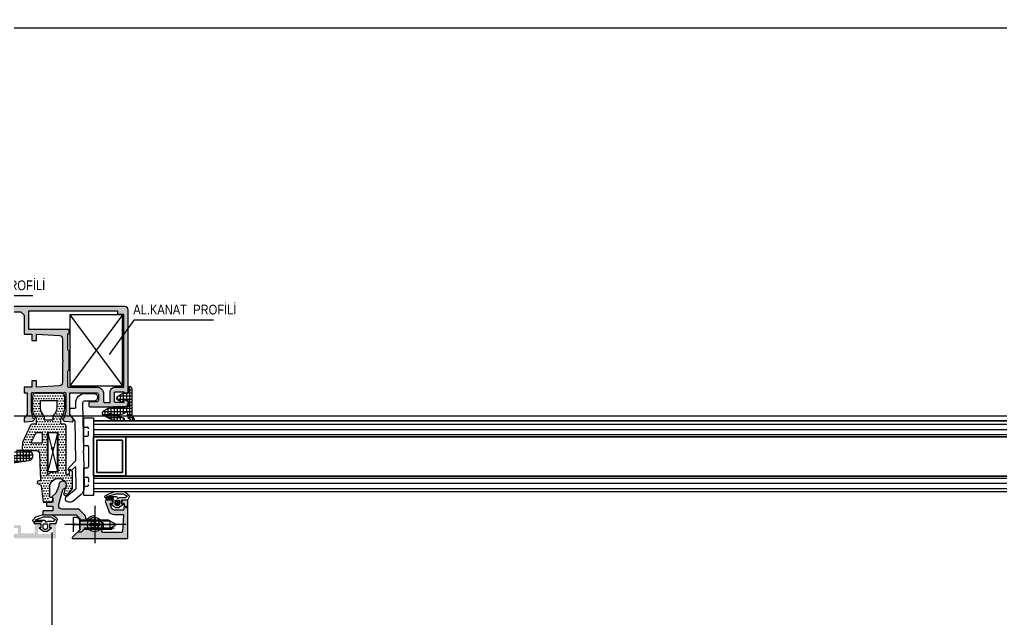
# Model space of a CAD drawing. Header units: inches. Extents: x 21 to 32698, y 13 to 3712.
# Drawn here: x 4009.17 to 4039.51, y 960.79 to 979.33 of the extents above; entities that cross this region are included whole.
import ezdxf

# ---------------------------------------------------------------- set-up
doc = ezdxf.new("R2010")
doc.units = ezdxf.units.IN
doc.header["$MEASUREMENT"] = 0
doc.set_wipeout_variables(frame=1)
for name, pattern in [('ACANSTGB', [0.354331, 0.15748, -0.03937, 0.03937, -0.03937, 0.03937, -0.03937]), ('AM_ISO08W050', [18, 12, -1.5, 3, -1.5]), ('AM_ISO08W050x2', [9, 6, -0.75, 1.5, -0.75]), ('DASHDOT', [1, 0.5, -0.25, 0, -0.25]), ('DASHED2', [0.375, 0.25, -0.125])]:
    doc.linetypes.add(name, pattern=pattern)
for name, color, linetype, lineweight in [('Z_MİM_-KM-GLAZ', 8, 'Continuous', 25), ('Z_MİM_-KM-IRON-09', 8, 'Continuous', 25), ('Z_MİM_-KM-IZO-THERMAL', 8, 'Continuous', 25), ('Z_MİM_-KM-IZO-THERMAL-ROCKWOOL', 8, 'BATTING', 25), ('Z_MİM_-KM-PAINT', 8, 'Continuous', 25), ('Z_MİM_-KM-PATTERN-00', 8, 'Continuous', 25), ('Z_MİM_-KM-PAVEMENT', 8, 'Continuous', 25), ('Z_MİM_-KM-STRS', 8, 'Continuous', 25), ('Z_MİM_-KM-WALL-PLASTER', 8, 'Continuous', 25), ('Z_MİM_00', 8, 'Continuous', 25), ('Z_MİM_2-0', 8, 'Continuous', 25), ('Z_MİM_3-1', 8, 'DASHED2', 25), ('Z_MİM_aksesuar_k', 8, 'Continuous', 25), ('Z_MİM_ALUMINIUM', 8, 'Continuous', 25), ('Z_MİM_AM_4N', 8, 'Continuous', 25), ('Z_MİM_AM_7N', 8, 'AM_ISO08W050', 25), ('Z_MİM_AX', 8, 'DASHDOT', 25), ('Z_MİM_fitiller_k', 8, 'Continuous', 25), ('Z_MİM_hatch_k', 8, 'Continuous', 25), ('Z_MİM_MYM.YAZI', 8, 'Continuous', 25), ('Z_MİM_OL', 8, 'Continuous', 25), ('Z_MİM_PROFIL', 8, 'Continuous', 25), ('Z_MİM_yazı_numara_k', 8, 'Continuous', 25)]:
    doc.layers.add(name, color=color, linetype=linetype, lineweight=lineweight)
doc.styles.get("Standard").update_dxf_attribs({"font": 'arial.ttf'})
doc.linetypes.add('BATTING', pattern='A,0.00254,-2.54,[134,ltypeshp.shx,S=2.54,R=0,X=-2.54,Y=0],-5.08,[134,ltypeshp.shx,S=2.54,R=180,X=2.54,Y=0],-2.54', length=10.16254)

# ---------------------------------------------------------------- blocks, each defined once
blk = doc.blocks.new('TRETUVAR')
at = {"layer": 'Z_MİM_-KM-PATTERN-00'}
h = blk.add_hatch(dxfattribs=at)
h.set_pattern_fill('AR-B816', color=256, scale=0.3, angle=90)
h.set_pattern_definition([(90, (21322.77, 490.03), (-60.96, 4e-15), []), (180, (21322.77, 490.03), (-60.96, -60.96), [60.96, -60.96])])
h.paths.add_polyline_path([(22632.772, 2700.032), (19252.772, 2700.032), (19252.772, 2750.032), (19097.772, 2750.032), (19097.772, 2610.032), (22542.772, 2610.032), (22542.772, 2080.13), (22697.772, 2080.13), (22697.772, 1460.13), (22542.772, 1460.13), (22542.772, 980.032), (21222.771, 980.032), (21222.771, 590.032), (20152.772, 590.032), (20152.772, 980.032), (19012.772, 980.032), (19012.775, 1635.031), (18722.771, 1635.031), (18722.772, 2610.032), (18807.772, 2610.032), (18807.772, 2750.032), (18632.772, 2750.032), (18632.771, 1545.031), (18922.774, 1545.031), (18922.771, 890.032), (19882.772, 890.032), (19882.772, 665.017), (20022.751, 665.033), (20022.77, 490.032), (21322.771, 490.032), (21322.771, 890.032), (22632.772, 890.032), (22632.772, 1220.13), (22797.772, 1220.13), (22797.772, 2180.13), (22632.772, 2180.13)])
h.paths.add_polyline_path([(19082.772, 2750.032), (18822.772, 2750.032), (18822.772, 2610.032), (19082.772, 2610.032)], flags=16)
at = {"layer": 'Z_MİM_-KM-PAVEMENT'}
blk.add_lwpolyline([(22542.772, 1460.13), (22542.772, 980.032), (21222.771, 980.032), (21222.771, 590.032), (20152.772, 590.032), (20152.772, 980.032), (19012.772, 980.032), (19012.775, 1635.031), (18722.771, 1635.031), (18722.772, 2610.032), (22542.772, 2610.032), (22542.772, 2080.13), (22697.772, 2080.13), (22697.772, 1460.13)], close=True, dxfattribs=at)
blk = doc.blocks.new('VD')
at = {"layer": 'Z_MİM_2-0', "extrusion": (0.950035, -0.312144, 0), "elevation": -4.98}
blk.add_lwpolyline([(10.18, 0), (15.15, 0)], dxfattribs=at)
at = {"layer": 'Z_MİM_2-0', "extrusion": (0.932972, 0.359948, 0), "elevation": 5.74}
blk.add_lwpolyline([(14.87, 0), (10.57, 0)], dxfattribs=at)
at = {"layer": 'Z_MİM_2-0', "extrusion": (0.164399, -0.986394, 0)}
for points, elevation in [([(-0.17, 0), (4.08, 0)], -11.73), ([(3.85, 0), (-0.4, 0)], -10.35), ([(3.62, 0), (-0.63, 0)], -8.97), ([(3.39, 0), (-0.86, 0)], -7.59), ([(3.16, 0), (-1.09, 0)], -6.21), ([(2.93, 0), (-1.32, 0)], -4.83), ([(2.7, 0), (-1.55, 0)], -3.44), ([(2.47, 0), (-1.79, 0)], -2.06)]:
    blk.add_lwpolyline(points, dxfattribs=dict(at, elevation=elevation))
at = {"layer": 'Z_MİM_2-0'}
blk.add_lwpolyline([(-1.73, 13), (1.72, 13.58)], dxfattribs=at)
at = {"layer": 'Z_MİM_2-0', "extrusion": (1, 0, 0)}
for points, elevation in [([(0.14, 0), (11.22, 0)], -1.55), ([(11.92, 0), (0.14, 0)], 1.55), ([(-2.72, 0), (-3.09, 0)], -0.45), ([(-3.09, 0), (-2.72, 0)], 0.45)]:
    blk.add_lwpolyline(points, dxfattribs=dict(at, elevation=elevation))
at = {"layer": 'Z_MİM_2-0', "extrusion": (0.065533, -0.99785, 0), "elevation": -0.9}
blk.add_lwpolyline([(-0.26, 0), (2.16, 0)], dxfattribs=at)
at = {"layer": 'Z_MİM_2-0', "extrusion": (0, 1, 0)}
for points, elevation in [([(4.1, 0), (-4.1, 0)], -0.06), ([(-0.45, 0), (0.45, 0)], -2.72)]:
    blk.add_lwpolyline(points, dxfattribs=dict(at, elevation=elevation))
at = {"layer": 'Z_MİM_2-0'}
for centre, start, end in [((-1.75, 0.14), 270, 0), ((1.75, 0.14), 180, 270)]:
    blk.add_arc(centre, 0.2, start, end, dxfattribs=at)
at = {"layer": 'Z_MİM_2-0', "extrusion": (0, 0, -1)}
for centre, radius, start, end in [((1.28, -0.06), 2.82, 290.351, 0), ((0, 3.39), 6.5, 273.9761, 290.351), ((0, 3.39), 6.5, 249.649, 266.0239), ((-1.28, -0.06), 2.82, 180, 249.649)]:
    blk.add_arc(centre, radius, start, end, dxfattribs=at)
at = {"layer": 'Z_MİM_3-1', "extrusion": (0.469472, -0.882948, 0)}
blk.add_lwpolyline([(-1.3, 0), (0, 0)], dxfattribs=at)
at = {"layer": 'Z_MİM_3-1', "extrusion": (-0.469472, -0.882948, 0), "elevation": 0}
blk.add_lwpolyline([(0, 0), (1.3, 0)], dxfattribs=at)
at = {"layer": 'Z_MİM_3-1'}
for points in [[(-2.2, -2.72), (-1.15, -0.61)], [(-0.64, -3.08), (-0.52, -0.61)], [(-0.47, -3.09), (-0.35, -0.61)], [(0.47, -3.09), (0.35, -0.61)], [(0.64, -3.08), (0.52, -0.61)], [(1.14, -0.61), (2.2, -2.72)]]:
    blk.add_lwpolyline(points, dxfattribs=at)
at = {"layer": 'Z_MİM_3-1', "extrusion": (0.998869, -0.047542, 0), "elevation": -1.06}
blk.add_lwpolyline([(-3.05, 0), (-0.66, 0)], dxfattribs=at)
at = {"layer": 'Z_MİM_3-1', "extrusion": (0, 1, 0), "elevation": -0.61}
blk.add_lwpolyline([(1.14, 0), (-1.15, 0)], dxfattribs=at)
at = {"layer": 'Z_MİM_3-1', "extrusion": (0.998869, 0.047542, 0), "elevation": 1.06}
blk.add_lwpolyline([(-3.05, 0), (-0.66, 0)], dxfattribs=at)
at = {"layer": 'Z_MİM_AX', "extrusion": (1, 0, 0), "elevation": 0}
blk.add_lwpolyline([(-7.11, 0), (19.94, 0)], dxfattribs=at)
blk = doc.blocks.new('*U82')
at = {"layer": 'Z_MİM_-KM-IRON-09'}
blk.add_lwpolyline([(0.4, 20), (0.4, 54.5), (5.4, 54.5), (5.4, 55), (-0.1, 55), (-0.1, 20), (0.4, 20)], dxfattribs=at)
at = {"layer": 'Z_MİM_OL', "xscale": -0.1, "yscale": 0.1, "zscale": 0.1}
blk.add_blockref('VD', (4.074, 54.506), dxfattribs=at)
blk = doc.blocks.new('*U220')
blk.add_lwpolyline([(24.57, 0), (0, 0), (-7.68, -10.67)])
blk = doc.blocks.new('-KM-AL1 150_900')
blk.add_wipeout([(151.488, -34.02), (151.726, -15.48), (149.45, -15.45), (149.45, 7.15), (9.45, 7.15), (9.45, -15.45), (7.398, -15.45), (7.567, -34.061)])
at = {"layer": 'Z_MİM_fitiller_k'}
h = blk.add_hatch(dxfattribs=at)
h.set_pattern_fill('NET', color=256, scale=0.03, angle=180, style=0)
h.set_pattern_definition([(180, (172.19038, -14.8092), (0, -0.09525), []), (270, (172.19038, -14.8092), (0.09525, 0), [])])
h.paths.add_polyline_path([(25.049, -30.389, 0.136845), (25.142, -30.334, -0.776158), (25.192, -30.363, 0.177279), (25.204, -30.5), (25.344, -30.602, 0.088217), (25.35, -30.605), (25.361, -30.605, 0.033998), (25.364, -30.604), (25.401, -30.588, 0.452425), (25.41, -30.559), (25.338, -30.44), (25.338, -29.615, 0.414214), (25.278, -29.555), (25.238, -29.555, 0.414214), (25.218, -29.575), (25.218, -29.755), (25.063, -29.755, 0.131652), (25.053, -29.758), (24.891, -29.852, 0.604052), (24.895, -29.958), (25.019, -30.017, 0.442426), (25.046, -30.005), (25.069, -29.943, -0.440011), (25.096, -29.931), (25.206, -29.983, -0.291473), (25.218, -30.001), (25.218, -30.155, -0.414214), (25.198, -30.175), (24.771, -30.175, 0.046127), (24.753, -30.177, 0.130851), (24.432, -30.33, 0.464272), (24.433, -30.421), (24.566, -30.498, 0.11389), (24.867, -30.59), (25.064, -30.603, 0.874771), (25.08, -30.526), (24.661, -30.401, -2.027799), (24.664, -30.381), (24.871, -30.418, 0.109518), (24.957, -30.414)])
h = blk.add_hatch(dxfattribs=at)
h.set_pattern_fill('NET', color=256, scale=0.03, angle=180, style=0)
h.set_pattern_definition([(180, (141.09204, 51.37497), (0, -0.09525), []), (270, (141.09204, 51.37497), (0.09525, 0), [])])
h.paths.add_polyline_path([(22.139, -31.838, 0.938467), (22.114, -31.525), (21.766, -31.525, 1), (21.766, -31.653), (21.956, -31.673), (22.131, -31.655, -1.05449), (22.138, -31.714), (21.955, -31.695, 0.025541), (21.935, -31.694), (20.988, -31.694, -0.414214), (20.788, -31.494), (20.788, -31.264, 0.414214), (20.688, -31.164), (20.658, -31.164, 0.414214), (20.638, -31.184), (20.638, -31.294, -0.392414), (20.619, -31.314, -0.010057), (20.618, -31.315), (20.498, -31.315, -0.079637), (20.491, -31.314), (20.458, -31.314), (20.458, -31.263, 0.612814), (20.426, -31.247), (20.343, -31.318, 0.219402), (20.308, -31.394), (20.308, -31.596, 0.219402), (20.343, -31.672), (20.426, -31.743, 0.612814), (20.458, -31.727), (20.458, -31.676), (20.491, -31.676, -0.07964), (20.498, -31.675), (20.618, -31.675, -0.414214), (20.638, -31.695), (20.638, -32.047, -0.317837), (20.658, -32.075), (20.658, -32.134, -0.175452), (20.651, -32.154), (20.638, -32.169), (20.638, -32.172, -0.175452), (20.614, -32.236), (20.572, -32.287, 0.175452), (20.568, -32.299), (20.568, -32.374, 0.414214), (20.588, -32.394), (20.603, -32.394, 0.293333), (20.693, -32.336), (20.785, -32.137, -0.252372), (20.936, -32.022)])
h.paths.add_polyline_path([(20.583, -31.582), (20.471, -31.582, -0.414213), (20.406, -31.517), (20.406, -31.517), (20.406, -31.473, -0.414214), (20.471, -31.408), (20.583, -31.408, -0.414213), (20.648, -31.473), (20.648, -31.517, -0.414214)], flags=16)
at = {"layer": 'Z_MİM_hatch_k'}
h = blk.add_hatch(color=256, dxfattribs=at)
h.paths.add_polyline_path([(21.998, -29.585, -0.414214), (22.018, -29.565), (22.238, -29.565), (22.238, -29.365), (22.388, -29.365), (22.388, -29.565), (23.094, -29.521, 0.396047), (23.188, -29.421), (23.188, -28.775), (23.218, -28.745), (23.188, -28.715), (23.188, -28.069, 0.396047), (23.094, -27.969), (22.388, -27.925), (22.388, -28.125), (22.238, -28.125), (22.238, -27.925), (22.018, -27.925, -0.414214), (21.998, -27.905), (21.998, -27.336), (21.91, -27.247, 0.200592), (21.882, -27.235), (20.868, -27.235, 0.414214), (20.848, -27.255), (20.848, -27.475), (20.711, -27.475, -0.312902), (20.664, -27.443), (20.649, -27.402, -0.523343), (20.668, -27.375), (20.728, -27.375, 0.414214), (20.748, -27.355), (20.748, -27.265, 0.414214), (20.698, -27.215), (20.338, -27.215, 0.414214), (20.288, -27.265), (20.288, -27.355, 0.414214), (20.308, -27.375), (20.368, -27.375, -0.523343), (20.386, -27.402), (20.371, -27.443, -0.312902), (20.324, -27.475), (20.213, -27.475), (20.188, -27.475), (20.188, -27.095, -0.414214), (20.208, -27.075), (25.118, -27.075, -0.414214), (25.218, -27.175), (25.218, -29.735, -0.414214), (25.198, -29.755), (25.098, -29.755, -0.414214), (25.078, -29.735), (25.078, -29.705), (24.818, -29.705, 0.414214), (24.798, -29.725), (24.798, -30.015, 0.414214), (24.818, -30.035), (25.078, -30.035), (25.078, -29.965, -0.57735), (25.108, -29.948), (25.208, -30.006, -0.267949), (25.218, -30.023), (25.218, -30.075, -0.414214), (25.118, -30.175), (24.048, -30.175, -0.414214), (23.998, -30.125), (23.998, -30.065, -0.414214), (24.048, -30.015), (24.248, -30.015, 0.414214), (24.298, -29.965), (24.298, -29.795, 0.414214), (24.248, -29.745), (23.418, -29.745), (23.418, -30.415), (23.511, -30.527, -0.175452), (23.518, -30.546), (23.518, -30.605, -0.440011), (23.485, -30.635), (23.245, -30.614, -0.176327), (23.232, -30.608), (23.193, -30.569, -0.573146), (23.202, -30.536), (23.231, -30.528), (23.288, -30.315), (23.288, -29.755, 0.843039), (23.229, -29.745), (22.286, -29.745, 0.843039), (22.228, -29.755), (22.228, -30.315), (22.285, -30.528), (22.313, -30.536, -0.573146), (22.322, -30.569), (22.283, -30.608, -0.176327), (22.27, -30.614), (22.03, -30.635, -0.440011), (21.998, -30.605), (21.998, -30.546, -0.175452), (22.005, -30.527), (22.098, -30.415), (22.098, -29.745), (22.018, -29.745, -0.414214), (21.998, -29.725)])
h.paths.add_polyline_path([(25.078, -29.565), (25.078, -27.315), (24.898, -27.315), (24.898, -27.215), (22.138, -27.215), (22.138, -27.775), (23.338, -27.775), (23.388, -27.775), (23.388, -27.925), (23.338, -27.925), (23.338, -28.405), (23.388, -28.445), (23.388, -29.045), (23.338, -29.085), (23.338, -29.515, 0.414214), (23.388, -29.565), (24.248, -29.565, -0.414214), (24.458, -29.775), (24.458, -30.015, 0.414214), (24.478, -30.035), (24.658, -30.035), (24.658, -29.725, -0.414214), (24.818, -29.565)], flags=16)
h = blk.add_hatch(dxfattribs=at)
h.set_pattern_fill('DOTS', color=256, scale=0.05, angle=180, style=0)
h.set_pattern_definition([(180, (147.17582, 41.39301), (-0.0396875, -0.079375), [0, -0.079375])])
h.paths.add_polyline_path([(23.258, -29.845, 0.414214), (23.158, -29.745), (22.358, -29.745, 0.414214), (22.258, -29.845), (22.258, -30.215, 0.178739), (22.378, -30.54), (22.378, -30.704), (22.243, -30.715, 0.267949), (22.202, -30.744), (21.955, -31.272), (21.939, -31.504, 0.434812), (21.959, -31.525), (22.474, -31.525), (22.477, -31.618, -0.017432), (22.478, -31.625), (22.506, -32.443, -0.450467), (22.486, -32.465), (22.456, -32.465, 0.791418), (22.434, -32.56), (22.526, -32.606), (22.588, -33.108, 0.378866), (22.608, -33.125), (22.838, -33.125, 1.732051), (22.794, -33.05, -0.300347), (22.798, -32.995), (22.798, -32.702, -0.891613), (23.311, -32.554), (23.226, -32.849, 0.810647), (23.33, -32.904), (23.474, -32.732, 0.176327), (23.498, -32.667), (23.498, -32.265), (23.298, -32.265), (23.298, -30.763, 0.388879), (23.252, -30.714), (23.138, -30.704), (23.138, -30.54, 0.178739), (23.258, -30.215)])
h.paths.add_polyline_path([(22.898, -30.575), (22.898, -30.434, 0.255924), (23.018, -30.215), (23.018, -29.985), (22.498, -29.985), (22.498, -30.215, 0.255924), (22.618, -30.434), (22.618, -30.575)], flags=16)
h.paths.add_polyline_path([(23.058, -30.975), (23.058, -32.175), (22.9, -32.175, 0.105295), (22.718, -32.284), (22.718, -30.975)], flags=16)
h.paths.add_polyline_path([(22.568, -30.975), (22.568, -31.285), (22.214, -31.285), (22.359, -30.975)], flags=16)
h = blk.add_hatch(dxfattribs=at)
h.set_pattern_fill('NET3', color=256, scale=0.025, angle=270, style=0)
h.set_pattern_definition([(270, (491.38199, -18.818075), (0.079375, 0), []), (330, (491.38199, -18.818075), (0.0396875, 0.068740766), []), (30, (491.38199, -18.818075), (-0.0396875, 0.068740766), [])])
h.paths.add_polyline_path([(24.554, -33.055), (24.75, -33.036, 1.101917), (24.745, -32.985), (24.582, -32.986, 0.411763), (24.534, -33.036, 0.405658)])
h.paths.add_polyline_path([(25.067, -32.869, -0.177462), (25.099, -32.881), (25.134, -32.912, 0.135959), (25.182, -32.927, -1.955512), (25.18, -32.935), (25.178, -32.937, 0.633838), (25.188, -32.934, 0.463847), (25.186, -32.927, -0.146482), (25.134, -32.912), (25.085, -32.869)], flags=17)
h.paths.add_polyline_path([(24.852, -33.226), (24.814, -33.202), (24.814, -33.055), (24.944, -33.055), (24.944, -33.202), (24.906, -33.226, -0.292354)], flags=17)
at = {"layer": 'Z_MİM_PROFIL'}
h = blk.add_hatch(color=256, dxfattribs=at)
h.paths.add_polyline_path([(20.369, -32.395), (19.488, -32.395), (18.606, -32.395, -0.843039), (18.548, -32.385), (18.548, -32.365), (18.621, -32.091), (18.603, -32.072, 0.176327), (18.59, -32.066), (18.35, -32.045, 1.138359), (18.353, -32.105, 0.697699), (18.325, -32.154), (18.418, -32.265), (18.418, -32.397), (18.321, -32.412, 0.368919), (18.288, -32.452), (18.288, -32.573, 0.461006), (18.334, -32.613), (18.688, -32.557), (18.688, -33.285), (18.718, -33.315), (18.688, -33.345), (18.688, -34.075), (18.328, -34.075), (18.328, -33.885, 0.414214), (18.268, -33.825), (18.148, -33.825, 0.648232), (18.103, -33.925), (18.208, -33.925), (18.208, -34.095), (17.168, -34.095), (17.168, -33.925), (17.272, -33.925, 1.074745), (17.178, -33.852, 0.742955), (17.068, -33.885), (17.068, -34.085), (16.648, -34.085), (16.648, -33.795), (16.511, -33.795, 0.746966), (16.484, -33.887, -0.236898), (16.468, -33.895), (16.548, -33.895), (16.548, -34.105), (16.088, -34.105), (16.088, -33.895), (16.168, -33.895, 4.221222), (16.152, -33.887, 0.746966), (16.124, -33.795), (15.988, -33.795), (15.988, -34.225, 0.414214), (16.008, -34.245), (22.968, -34.245, 0.414214), (22.988, -34.225), (22.988, -33.795), (22.851, -33.795, 0.746966), (22.824, -33.887, -0.236898), (22.808, -33.895), (22.888, -33.895), (22.888, -34.105), (22.428, -34.105), (22.428, -33.895), (22.508, -33.895, 4.221222), (22.492, -33.887, 0.746966), (22.464, -33.795), (22.328, -33.795), (22.328, -34.085), (21.908, -34.085), (21.908, -33.885, 0.742955), (21.798, -33.852, 1.074745), (21.703, -33.925), (21.808, -33.925), (21.808, -34.095), (20.768, -34.095), (20.768, -33.925), (20.872, -33.925, 0.648232), (20.828, -33.825), (20.708, -33.825, 0.414214), (20.648, -33.885), (20.648, -34.075), (20.288, -34.075), (20.288, -33.345), (20.258, -33.315), (20.288, -33.285), (20.288, -32.557), (20.641, -32.613, 0.461006), (20.688, -32.573), (20.688, -32.452, 0.368919), (20.654, -32.412), (20.558, -32.397), (20.558, -32.265), (20.651, -32.154, 0.697699), (20.623, -32.105, 1.138359), (20.625, -32.045), (20.385, -32.066, 0.176327), (20.372, -32.072), (20.354, -32.091), (20.436, -32.395), (20.426, -32.395, -0.707107)])
h.paths.add_polyline_path([(20.118, -32.555), (20.118, -32.755), (20.148, -32.755), (20.148, -33.875), (20.118, -33.875), (20.118, -34.075), (19.488, -34.075), (18.858, -34.075), (18.858, -33.875), (18.828, -33.875), (18.828, -32.755), (18.858, -32.755), (18.858, -32.555), (19.488, -32.555)], flags=16)
blk.add_hatch(color=256, dxfattribs=at).paths.add_polyline_path([(23.725, -33.975), (23.488, -34.211, 0.668179), (23.502, -34.245), (25.189, -34.245, 0.414214), (25.209, -34.225), (25.209, -33.055), (25.073, -33.055, 0.479475), (25.024, -33.116, 0.732886), (25.055, -33.161, -0.684518), (25.089, -33.176), (25.079, -33.365), (24.799, -33.365, -0.315299), (24.705, -33.299), (24.662, -33.182, -0.520567), (24.681, -33.155), (24.729, -33.155, 0.523343), (24.748, -33.128, 0.743381), (24.686, -33.055), (24.559, -33.055, 0.520567), (24.512, -33.122), (24.604, -33.374, 0.315299), (24.792, -33.505), (25.072, -33.505), (25.045, -34.018, -0.39896), (24.995, -34.065), (24.451, -34.065, -0.616747), (24.411, -33.985, 0.084286), (24.454, -33.9, 0.199477), (24.451, -33.862, 0.563498), (24.343, -33.729, 0.572963), (24.297, -33.78, -2.811597), (24.171, -33.696, 0.341999), (24.206, -33.662, 0.6163), (24.122, -33.547, 0.159853), (23.975, -33.635, -0.693564), (23.905, -33.608), (23.905, -33.591, 0.198912), (23.875, -33.521), (23.719, -33.365, 0.198942), (23.648, -33.335), (23.169, -33.335, -0.414217), (23.069, -33.235), (23.069, -33.199), (23.208, -32.714, 2.49922), (23.075, -32.616), (22.98, -32.84), (22.873, -32.946, 0.414214), (22.873, -32.975), (22.889, -32.99), (22.889, -33.125), (22.709, -33.125, 0.41418), (22.689, -33.145), (22.689, -33.225, 0.414214), (22.709, -33.245), (22.889, -33.245), (22.889, -33.395), (22.595, -33.395, 0.414214), (22.575, -33.415), (22.575, -33.495, 0.414214), (22.595, -33.515), (23.615, -33.515), (23.725, -33.625), (23.725, -33.794), (23.746, -33.815), (23.725, -33.836)])
at = {"layer": 'Z_MİM_yazı_numara_k'}
h = blk.add_hatch(dxfattribs=at)
h.set_pattern_fill('LINE', color=256, scale=0.0375, angle=225, style=0)
h.set_pattern_definition([(225, (27.84275, -38.652608), (0.003314563, -0.003314563), [])])
edge = h.paths.add_edge_path()
edge.add_arc((22.879, -31.463), 0.0271, 0, 360)
h = blk.add_hatch(dxfattribs=at)
h.set_pattern_fill('LINE', color=256, scale=0.0375, angle=225, style=0)
h.set_pattern_definition([(225, (25.56292, -36.8475426), (0.003314563, -0.003314563), [])])
edge = h.paths.add_edge_path()
edge.add_arc((25.159, -33.268), 0.0271, 0, 360)
at = {"linetype": 'ACANSTGB', "ltscale": 0.01}
for p, q in [((23.845, -30.8), (23.945, -30.8)), ((23.995, -31.03), (23.995, -30.85)), ((23.845, -31.08), (23.945, -31.08)), ((23.845, -32.35), (23.945, -32.35)), ((23.995, -32.4), (23.995, -32.58)), ((23.845, -32.63), (23.945, -32.63))]:
    blk.add_line(p, q, dxfattribs=at)
for p, q in [((23.845, -31.365), (23.945, -31.365)), ((23.995, -31.415), (23.995, -32.015)), ((23.845, -32.065), (23.945, -32.065)), ((23.525, -33.59), (23.645, -33.59)), ((23.525, -34.04), (23.525, -33.59)), ((23.725, -33.67), (23.645, -33.59)), ((23.725, -33.67), (24.595, -33.67)), ((23.725, -33.96), (23.725, -33.67)), ((24.208, -33.655), (24.157, -33.655)), ((24.157, -33.655), (24.157, -33.79)), ((24.208, -33.655), (24.208, -33.79)), ((24.595, -33.67), (24.855, -33.815)), ((23.608, -33.815), (23.525, -33.79)), ((23.608, -33.815), (23.525, -33.84)), ((23.857, -33.962), (23.777, -34.042)), ((23.857, -33.962), (24.727, -33.962)), ((24.022, -33.841), (24.022, -33.79)), ((24.157, -33.79), (24.022, -33.79)), ((24.157, -33.841), (24.022, -33.841)), ((24.157, -33.841), (24.157, -33.975)), ((24.342, -33.79), (24.208, -33.79)), ((24.208, -33.841), (24.208, -33.975)), ((24.342, -33.841), (24.208, -33.841)), ((24.342, -33.841), (24.342, -33.79)), ((24.595, -33.96), (24.855, -33.815)), ((23.657, -34.042), (23.777, -34.042)), ((24.34, -33.977), (24.289, -33.977))]:
    blk.add_line(p, q)
blk.add_lwpolyline([(23.845, -31.365), (23.845, -30.515), (24.145, -30.515), (24.145, -32.915), (23.845, -32.915), (23.845, -32.065)])
blk.add_circle((24.182, -33.815), 0.225)
for centre, start, end in [((23.945, -30.85), 0, 90), ((23.945, -31.03), 270, 0), ((23.945, -32.4), 0, 90), ((23.945, -32.58), 270, 0)]:
    blk.add_arc(centre, 0.05, start, end, dxfattribs=at)
for centre, start, end in [((23.945, -31.415), 0, 90), ((23.945, -32.015), 270, 0)]:
    blk.add_arc(centre, 0.05, start, end)
at = {"layer": 'Z_MİM_aksesuar_k'}
for p, q in [((23.413, -27.329), (25.043, -29.529)), ((25.043, -27.329), (23.413, -29.529)), ((24.145, -30.605), (24.145, -32.805)), ((24.145, -30.605), (73.365, -30.605)), ((73.365, -30.605), (24.145, -30.605)), ((24.145, -30.713), (73.365, -30.713)), ((24.145, -30.872), (73.365, -30.872)), ((22.738, -30.975), (23.038, -32.175)), ((23.038, -30.975), (22.738, -32.175)), ((24.145, -31.031), (73.365, -31.031)), ((24.145, -31.09), (73.365, -31.09)), ((24.145, -31.105), (73.365, -31.105)), ((25.14, -31.105), (25.14, -32.305)), ((25.14, -32.305), (25.14, -31.105)), ((24.145, -32.305), (73.365, -32.305)), ((24.145, -32.321), (73.365, -32.321)), ((24.145, -32.38), (73.365, -32.38)), ((24.145, -32.538), (73.365, -32.538)), ((24.145, -32.697), (73.365, -32.697)), ((73.365, -32.805), (24.145, -32.805))]:
    blk.add_line(p, q, dxfattribs=at)
for points in [[(25.043, -27.329), (23.413, -27.329), (23.413, -29.529), (25.043, -29.529)], [(22.738, -32.175), (23.038, -32.175), (23.038, -30.975), (22.738, -30.975)], [(25.14, -31.105), (24.145, -31.105), (24.145, -32.305), (25.14, -32.305)], [(25.14, -32.305), (24.145, -32.305), (24.145, -31.105), (25.14, -31.105)], [(25.04, -31.205), (24.245, -31.205), (24.245, -32.205), (25.04, -32.205)], [(25.04, -32.205), (24.245, -32.205), (24.245, -31.205), (25.04, -31.205)]]:
    blk.add_lwpolyline(points, close=True, dxfattribs=at)
at = {"layer": 'Z_MİM_ALUMINIUM', "elevation": 0.002}
for points in [[(15.193, -18.45), (143.83, -18.45)], [(16.713, -30.45), (142.175, -30.45)]]:
    blk.add_lwpolyline(points, dxfattribs=at)
at = {"layer": 'Z_MİM_AM_4N'}
for p, q in [((24.659, -33.706), (23.725, -33.706)), ((24.791, -33.926), (23.857, -33.926)), ((24.659, -33.924), (24.659, -33.706))]:
    blk.add_line(p, q, dxfattribs=at)
at = {"layer": 'Z_MİM_AM_7N', "linetype": 'AM_ISO08W050x2'}
for p, q in [((24.182, -33.24), (24.182, -34.39)), ((25.155, -33.815), (23.255, -33.815)), ((23.607, -33.815), (24.757, -33.815))]:
    blk.add_line(p, q, dxfattribs=at)
at = {"layer": 'Z_MİM_fitiller_k'}
for points in [[(25.338, -29.615, 0.414214), (25.278, -29.555), (25.238, -29.555, 0.414214), (25.218, -29.575), (25.218, -29.755), (25.063, -29.755, 0.131652), (25.053, -29.758), (24.891, -29.852, 0.604052), (24.895, -29.958), (25.019, -30.017, 0.442426), (25.046, -30.005), (25.069, -29.943, -0.440011), (25.096, -29.931), (25.206, -29.983, -0.291473), (25.218, -30.001), (25.218, -30.155, -0.414214), (25.198, -30.175), (24.771, -30.175, 0.046127), (24.753, -30.177, 0.130851), (24.432, -30.33, 0.464272), (24.433, -30.421), (24.566, -30.498, 0.11389), (24.867, -30.59), (25.064, -30.603, 0.916331), (25.076, -30.525), (24.661, -30.401, -2.027799), (24.664, -30.381), (24.871, -30.418, 0.109518), (24.957, -30.414), (25.049, -30.389, 0.136845), (25.142, -30.334, -0.776158), (25.192, -30.363, 0.177279), (25.204, -30.5), (25.344, -30.602, 0.088217), (25.35, -30.605), (25.361, -30.605, 0.033998), (25.364, -30.604), (25.401, -30.588, 0.452425), (25.41, -30.559), (25.338, -30.44)], [(25.004, -33.075), (25.004, -33.166), (25.044, -33.166, -0.715976), (25.056, -33.201), (24.94, -33.291, -0.165518), (24.928, -33.295), (24.831, -33.295, -0.165518), (24.818, -33.291), (24.702, -33.201, -0.715976), (24.714, -33.166), (24.754, -33.166), (24.754, -33.075, 0.414214), (24.734, -33.055), (24.554, -33.055, -0.414214), (24.534, -33.035, -0.423058), (24.584, -32.986), (24.745, -32.985, -0.196262), (24.764, -32.989, 0.661044), (24.756, -32.975, -0.148078), (24.727, -32.978, -0.000634), (24.727, -32.978), (24.531, -32.989, -0.770223), (24.504, -32.926), (24.597, -32.871), (24.819, -32.797), (25.111, -32.8), (25.236, -32.902, -0.218314), (25.253, -32.94), (25.204, -33.035, -0.414214), (25.184, -33.055), (25.024, -33.055, 0.414214)], [(24.58, -32.937), (24.63, -32.928), (24.831, -32.867), (25.067, -32.869, -0.177462), (25.099, -32.881), (25.116, -32.896, 0.203511), (25.182, -32.927, -0.732657), (25.188, -32.934, -0.410363), (25.182, -32.939, -0.416483), (25.173, -32.943), (25.134, -32.985), (24.953, -32.985, 0.196262), (24.918, -33, -0.664495), (24.884, -32.985), (24.876, -32.972, 0.219093), (24.803, -32.952), (24.639, -32.954, 0.13878), (24.58, -32.958, -1.356329)], [(24.906, -33.226, -0.292354), (24.852, -33.226), (24.823, -33.208, -0.255859), (24.814, -33.191), (24.814, -33.075, -0.414214), (24.834, -33.055), (24.924, -33.055, -0.414214), (24.944, -33.075), (24.944, -33.191, -0.255859), (24.935, -33.208)], [(22.783, -33.813), (22.783, -33.903), (22.823, -33.903, -0.715976), (22.835, -33.939), (22.718, -34.029, -0.165518), (22.706, -34.033), (22.609, -34.033, -0.165518), (22.597, -34.029), (22.48, -33.939, -0.715976), (22.493, -33.903), (22.533, -33.903), (22.533, -33.813, 0.414214), (22.513, -33.793), (22.333, -33.793, -0.414214), (22.313, -33.773, -0.414214), (22.363, -33.723), (22.539, -33.726, 0.117448), (22.554, -33.723, 0.400605), (22.536, -33.715, 0.053856), (22.506, -33.715, -0.000634), (22.506, -33.715), (22.31, -33.726, -0.770223), (22.283, -33.664), (22.363, -33.58), (22.585, -33.506), (22.877, -33.509), (23.002, -33.611, -0.218314), (23.019, -33.649), (22.983, -33.773, -0.414214), (22.963, -33.793), (22.803, -33.793, 0.414214)], [(22.783, -33.813), (22.783, -33.903), (22.823, -33.903, -0.715976), (22.835, -33.939), (22.718, -34.029, -0.165518), (22.706, -34.033), (22.609, -34.033, -0.165518), (22.597, -34.029), (22.48, -33.939, -0.715976), (22.493, -33.903), (22.533, -33.903), (22.533, -33.813, 0.414214), (22.513, -33.793), (22.333, -33.793, -0.414214), (22.313, -33.773, -0.414214), (22.363, -33.723), (22.539, -33.726, 0.117448), (22.554, -33.723, 0.400605), (22.536, -33.715, 0.053856), (22.506, -33.715, -0.000634), (22.506, -33.715), (22.31, -33.726, -0.770223), (22.283, -33.664), (22.363, -33.58), (22.585, -33.506), (22.877, -33.509), (23.002, -33.611, -0.218314), (23.019, -33.649), (22.983, -33.773, -0.414214), (22.963, -33.793), (22.803, -33.793, 0.414214)], [(22.357, -33.671), (22.403, -33.646), (22.596, -33.577), (22.832, -33.579, -0.177462), (22.865, -33.591), (22.881, -33.605, 0.076022), (22.949, -33.643, -0.346278), (22.96, -33.668, 0.000523), (22.96, -33.668, 0.025659), (22.949, -33.679), (22.913, -33.723), (22.732, -33.723, 0.196262), (22.697, -33.737, -0.664495), (22.663, -33.723), (22.663, -33.702, 0.376032), (22.616, -33.694), (22.395, -33.684, 0.219372), (22.374, -33.69, -1.523096)], [(22.357, -33.671), (22.403, -33.646), (22.596, -33.577), (22.832, -33.579, -0.177462), (22.865, -33.591), (22.881, -33.605, 0.076022), (22.949, -33.643, -0.346278), (22.96, -33.668, 0.000523), (22.96, -33.668, 0.025659), (22.949, -33.679), (22.913, -33.723), (22.732, -33.723, 0.196262), (22.697, -33.737, -0.664495), (22.663, -33.723), (22.663, -33.702, 0.376032), (22.616, -33.694), (22.395, -33.684, 0.219372), (22.374, -33.69, -1.523096)], [(22.685, -33.964, -0.292354), (22.631, -33.964), (22.602, -33.945, -0.255859), (22.593, -33.929), (22.593, -33.813, -0.414214), (22.613, -33.793), (22.703, -33.793, -0.414214), (22.723, -33.813), (22.723, -33.929, -0.255859), (22.713, -33.945)], [(22.685, -33.964, -0.292354), (22.631, -33.964), (22.602, -33.945, -0.255859), (22.593, -33.929), (22.593, -33.813, -0.414214), (22.613, -33.793), (22.703, -33.793, -0.414214), (22.723, -33.813), (22.723, -33.929, -0.255859), (22.713, -33.945)]]:
    blk.add_lwpolyline(points, format="xyb", close=True, dxfattribs=at)
for points in [[(21.766, -31.653), (21.956, -31.673), (22.131, -31.655, -1.05449), (22.138, -31.714), (21.956, -31.695, 0.026186), (21.935, -31.694), (20.988, -31.694, -0.414214)], [(20.936, -32.022), (22.139, -31.838, 0.938467), (22.114, -31.525), (21.766, -31.525, 1)]]:
    blk.add_lwpolyline(points, format="xyb", dxfattribs=at)
at = {"layer": 'Z_MİM_hatch_k'}
for points in [[(20.868, -27.235), (21.882, -27.235, -0.200592), (21.91, -27.247), (21.998, -27.336), (21.998, -27.905, 0.414214), (22.018, -27.925), (22.238, -27.925), (22.238, -28.125), (22.388, -28.125), (22.388, -27.925), (23.094, -27.969, -0.396047), (23.188, -28.069), (23.188, -28.715), (23.218, -28.745), (23.188, -28.775), (23.188, -29.421, -0.396047), (23.094, -29.521), (22.388, -29.565), (22.388, -29.365), (22.238, -29.365), (22.238, -29.565), (22.018, -29.565, 0.414214), (21.998, -29.585), (21.998, -29.725, 0.414214), (22.018, -29.745), (22.098, -29.745), (22.098, -30.415), (22.005, -30.527, 0.175452), (21.998, -30.546), (21.998, -30.605, 0.440011), (22.03, -30.635), (22.27, -30.614, 0.176327), (22.283, -30.608), (22.322, -30.569, 0.573146), (22.313, -30.536), (22.285, -30.528), (22.228, -30.315), (22.228, -29.755, -0.843039), (22.286, -29.745), (23.229, -29.745, -0.843039), (23.288, -29.755), (23.288, -30.315), (23.231, -30.528), (23.202, -30.536, 0.573146), (23.193, -30.569), (23.232, -30.608, 0.176327), (23.245, -30.614), (23.485, -30.635, 0.440011), (23.518, -30.605), (23.518, -30.546, 0.175452), (23.511, -30.527), (23.418, -30.415), (23.418, -29.745), (24.248, -29.745, -0.414214), (24.298, -29.795), (24.298, -29.965, -0.414214), (24.248, -30.015), (24.048, -30.015, 0.414214), (23.998, -30.065), (23.998, -30.125, 0.414214), (24.048, -30.175), (25.118, -30.175, 0.414214), (25.218, -30.075), (25.218, -30.023, 0.267949), (25.208, -30.006), (25.108, -29.948, 0.57735), (25.078, -29.965), (25.078, -30.035), (24.818, -30.035, -0.414214), (24.798, -30.015), (24.798, -29.725, -0.414214), (24.818, -29.705), (25.078, -29.705), (25.078, -29.735, 0.414214), (25.098, -29.755), (25.198, -29.755, 0.414214), (25.218, -29.735), (25.218, -27.175, 0.414214), (25.118, -27.075), (20.208, -27.075, 0.414214)], [(23.598, -30.055, -0.419335), (23.887, -29.76), (24.148, -29.76, -1), (24.148, -30), (23.857, -30, 0.419335), (23.808, -30.051), (23.833, -31.53, -0.198912), (23.828, -31.545), (23.813, -31.56), (23.828, -31.575, -0.198912), (23.834, -31.589), (23.853, -32.678, -0.226277), (23.761, -32.882), (23.504, -33.097, -0.176327), (23.44, -33.12), (23.378, -33.12, -0.700208), (23.314, -32.944), (23.606, -32.698, 0.226277), (23.613, -32.682), (23.602, -32.055, 0.661886), (23.568, -32.041), (23.467, -32.143, -1), (23.382, -32.058), (23.593, -31.847, 0.203452), (23.599, -31.833), (23.577, -30.609, 0.170958), (23.573, -30.596), (23.429, -30.424, -0.175452), (23.418, -30.392), (23.418, -30.26, -0.414214), (23.468, -30.21), (23.578, -30.21, 0.414214), (23.598, -30.19), (23.598, -30.04)]]:
    blk.add_lwpolyline(points, format="xyb", dxfattribs=at)
for points in [[(24.658, -29.725, -0.414214), (24.818, -29.565), (25.078, -29.565), (25.078, -27.315), (24.898, -27.315), (24.898, -27.215), (22.138, -27.215), (22.138, -27.775), (23.338, -27.775), (23.388, -27.775), (23.388, -27.925), (23.338, -27.925), (23.338, -28.405), (23.388, -28.445), (23.388, -29.045), (23.338, -29.085), (23.338, -29.515, 0.414214), (23.388, -29.565), (24.248, -29.565, -0.414214), (24.458, -29.775), (24.458, -30.015, 0.414214), (24.478, -30.035), (24.658, -30.035)], [(23.338, -29.515, 0.414214), (23.388, -29.565), (24.248, -29.565, -0.414214), (24.458, -29.775), (24.458, -30.015, 0.414214), (24.478, -30.035), (24.658, -30.035), (24.658, -29.725, -0.414214), (24.818, -29.565), (25.078, -29.565), (25.078, -27.315), (24.898, -27.315), (24.898, -27.215), (22.138, -27.215), (22.138, -27.775), (23.338, -27.775), (23.388, -27.775), (23.388, -27.925), (23.338, -27.925), (23.338, -28.405), (23.388, -28.445), (23.388, -29.045), (23.338, -29.085)], [(24.658, -29.725, -0.414214), (24.818, -29.565), (25.078, -29.565), (25.078, -27.315), (24.898, -27.315), (24.898, -27.215), (22.138, -27.215), (22.138, -27.775), (23.338, -27.775), (23.388, -27.775), (23.388, -27.925), (23.338, -27.925), (23.338, -28.405), (23.388, -28.445), (23.388, -29.045), (23.338, -29.085), (23.338, -29.515, 0.414214), (23.388, -29.565), (24.248, -29.565, -0.414214), (24.458, -29.775), (24.458, -30.015, 0.414214), (24.478, -30.035), (24.658, -30.035)], [(23.156, -30.705, -0.388879), (23.138, -30.685), (23.138, -30.548, -0.175046), (23.142, -30.535, 0.175046), (23.258, -30.215), (23.258, -29.845, 0.414214), (23.158, -29.745), (22.358, -29.745, 0.414214), (22.258, -29.845), (22.258, -30.215, 0.175046), (22.373, -30.535, -0.175046), (22.378, -30.548), (22.378, -30.685, -0.388879), (22.359, -30.705), (22.243, -30.715, 0.267949), (22.202, -30.744), (21.955, -31.272), (21.939, -31.504, 0.434812), (21.959, -31.525), (22.378, -31.525, -0.414214), (22.478, -31.625), (22.506, -32.443, -0.450467), (22.486, -32.465), (22.456, -32.465, 0.791418), (22.434, -32.56), (22.517, -32.601, -0.251345), (22.528, -32.617), (22.588, -33.108, 0.378866), (22.608, -33.125), (22.838, -33.125, 0.414214), (22.888, -33.075), (22.888, -33.025, 0.414214), (22.838, -32.975), (22.818, -32.975, -0.414214), (22.798, -32.955), (22.798, -32.622, -0.052578), (22.8, -32.601, -0.641753), (23.277, -32.495, -0.163753), (23.298, -32.555), (23.298, -32.594, -0.07045), (23.296, -32.608), (23.226, -32.849, 0.810647), (23.33, -32.904), (23.474, -32.732, 0.176327), (23.498, -32.667), (23.498, -32.198, 0.198912), (23.483, -32.162), (23.432, -32.111, 0.668179), (23.398, -32.125), (23.398, -32.265), (23.298, -32.265), (23.298, -30.763, 0.388879), (23.252, -30.714)], [(22.898, -30.575), (22.898, -30.484, -0.213422), (22.931, -30.409, 0.213422), (23.018, -30.215), (23.018, -29.985), (22.498, -29.985), (22.498, -30.215, 0.213422), (22.584, -30.409, -0.213422), (22.618, -30.484), (22.618, -30.575)], [(22.9, -32.175), (23.058, -32.175), (23.058, -30.975), (22.718, -30.975), (22.718, -32.284, -0.105295)]]:
    blk.add_lwpolyline(points, format="xyb", close=True, dxfattribs=at)
blk.add_lwpolyline([(22.214, -31.285), (22.568, -31.285), (22.568, -30.975), (22.359, -30.975)], close=True, dxfattribs=at)
at = {"layer": 'Z_MİM_PROFIL'}
blk.add_lwpolyline([(22.889, -33.375, -0.414243), (22.869, -33.395), (22.595, -33.395, 0.414214), (22.575, -33.415), (22.575, -33.495, 0.414214), (22.595, -33.515), (23.603, -33.515, -0.198912), (23.624, -33.524), (23.716, -33.616, -0.198912), (23.725, -33.637), (23.725, -33.794), (23.746, -33.815), (23.725, -33.836), (23.725, -33.975), (23.488, -34.211, 0.668179), (23.502, -34.245), (25.189, -34.245, 0.414214), (25.209, -34.225), (25.209, -33.055), (25.073, -33.055, 0.312902), (25.026, -33.088), (25.011, -33.128, 0.523343), (25.029, -33.155), (25.069, -33.155, -0.429634), (25.089, -33.176), (25.08, -33.346, -0.39896), (25.06, -33.365), (24.799, -33.365, -0.315299), (24.705, -33.299), (24.662, -33.182, -0.520567), (24.681, -33.155), (24.729, -33.155, 0.523343), (24.748, -33.128), (24.733, -33.088, 0.312902), (24.686, -33.055), (24.559, -33.055, 0.520567), (24.512, -33.122), (24.604, -33.374, 0.315299), (24.792, -33.505), (25.05, -33.505, -0.429634), (25.07, -33.526), (25.045, -34.018, -0.39896), (24.995, -34.065), (24.451, -34.065, -0.616747), (24.411, -33.985, 0.084286), (24.454, -33.9, 0.076003), (24.456, -33.885), (24.456, -33.835, 0.435803), (24.357, -33.728), (24.335, -33.728, 0.504927), (24.297, -33.78, -2.811597), (24.171, -33.696, 0.341999), (24.206, -33.662), (24.21, -33.64, 0.544205), (24.11, -33.55, 0.148354), (23.975, -33.635, -0.693564), (23.905, -33.608), (23.905, -33.591, 0.198912), (23.875, -33.521), (23.719, -33.365, 0.198942), (23.648, -33.335), (23.169, -33.335, -0.414217), (23.069, -33.235), (23.069, -33.213, -0.069924), (23.073, -33.185), (23.202, -32.737, -0.253074), (23.228, -32.71, 2.106031), (23.073, -32.607, -0.125416), (23.07, -32.627), (22.98, -32.84), (22.873, -32.946, 0.414214), (22.873, -32.975), (22.884, -32.985, -0.198912), (22.889, -32.999), (22.889, -33.125), (22.709, -33.125, 0.41418), (22.689, -33.145), (22.689, -33.225, 0.414214), (22.709, -33.245), (22.869, -33.245, -0.414214), (22.889, -33.265), (22.889, -33.376)], format="xyb", dxfattribs=at)
at = {"layer": 'Z_MİM_yazı_numara_k'}
for centre in [(22.879, -31.463), (25.159, -33.268)]:
    blk.add_circle(centre, 0.0271, dxfattribs=at)
at = {"layer": 'Z_MİM_MYM.YAZI', "xscale": 0.1, "yscale": 0.1, "zscale": 0.1}
for p in [(19.811, -26.742), (25.396, -27.493)]:
    blk.add_blockref('*U220', p, dxfattribs=at)
at = {"layer": 'Z_MİM_MYM.YAZI', "color": 7, "char_height": 0.3, "attachment_point": 1}
for s, insert in [('{\\fArial Narrow|b0|i0|c162|p34;AL.KASA PROFİLİ}', (19.788, -26.266)), ('{\\fArial Narrow|b0|i0|c162|p34;AL.KANAT  PROFİLİ}', (25.373, -27.017))]:
    blk.add_mtext_dynamic_manual_height_columns(s, width=129.60446, gutter_width=12.5, heights=[0], dxfattribs=dict(at, insert=insert))

msp = doc.modelspace()

# ---------------------------------------------------------------- linework, layer by layer
at = {"layer": 'Z_MİM_-KM-IZO-THERMAL'}
msp.add_lwpolyline([(4654.257, 1293.058), (4654.257, 969.583), (3319.258, 969.583), (3319.258, 1624.583), (3029.258, 1624.583), (3029.258, 2594.584), (6844.258, 2594.584), (6844.258, 969.583), (5329.257, 969.583), (5329.257, 1293.058)], dxfattribs=at)
at = {"layer": 'Z_MİM_-KM-IZO-THERMAL-ROCKWOOL', "ltscale": 0.45}
msp.add_lwpolyline([(4649.257, 1293.058), (4649.257, 974.583), (3324.258, 974.583), (3324.258, 1629.583), (3034.258, 1629.583), (3034.258, 2589.584), (6839.258, 2589.584), (6839.258, 974.583), (5334.257, 974.583), (5334.257, 1293.058)], dxfattribs=at)
at = {"layer": 'Z_MİM_-KM-PAINT'}
msp.add_lwpolyline([(4657.257, 1293.058), (4657.257, 966.583), (3316.258, 966.583), (3316.258, 1621.583), (3026.258, 1621.583), (3026.258, 2597.584), (6847.258, 2597.584), (6847.258, 966.583), (5326.257, 966.583), (5326.257, 1293.058)], dxfattribs=at)
at = {"layer": 'Z_MİM_-KM-WALL-PLASTER'}
msp.add_lwpolyline([(4656.757, 1293.058), (4656.757, 967.083), (3316.758, 967.083), (3316.758, 1622.083), (3026.758, 1622.083), (3026.758, 2597.084), (6846.758, 2597.084), (6846.758, 967.083), (5326.757, 967.083), (5326.757, 1293.058)], dxfattribs=at)

# ---------------------------------------------------------------- block references
at = {"layer": 'Z_MİM_-KM-STRS'}
msp.add_blockref('TRETUVAR', (-15696.014, -12.949), dxfattribs=at)
at = {"layer": 'Z_MİM_00'}
msp.add_blockref('*U82', (4005.942, 912.083), dxfattribs=at)

# ---------------------------------------------------------------- next in the draw order: block references
at = {"layer": 'Z_MİM_-KM-GLAZ'}
msp.add_blockref('-KM-AL1 150_900', (3987.308, 997.533), dxfattribs=at)

doc.saveas('drawing.dxf')
